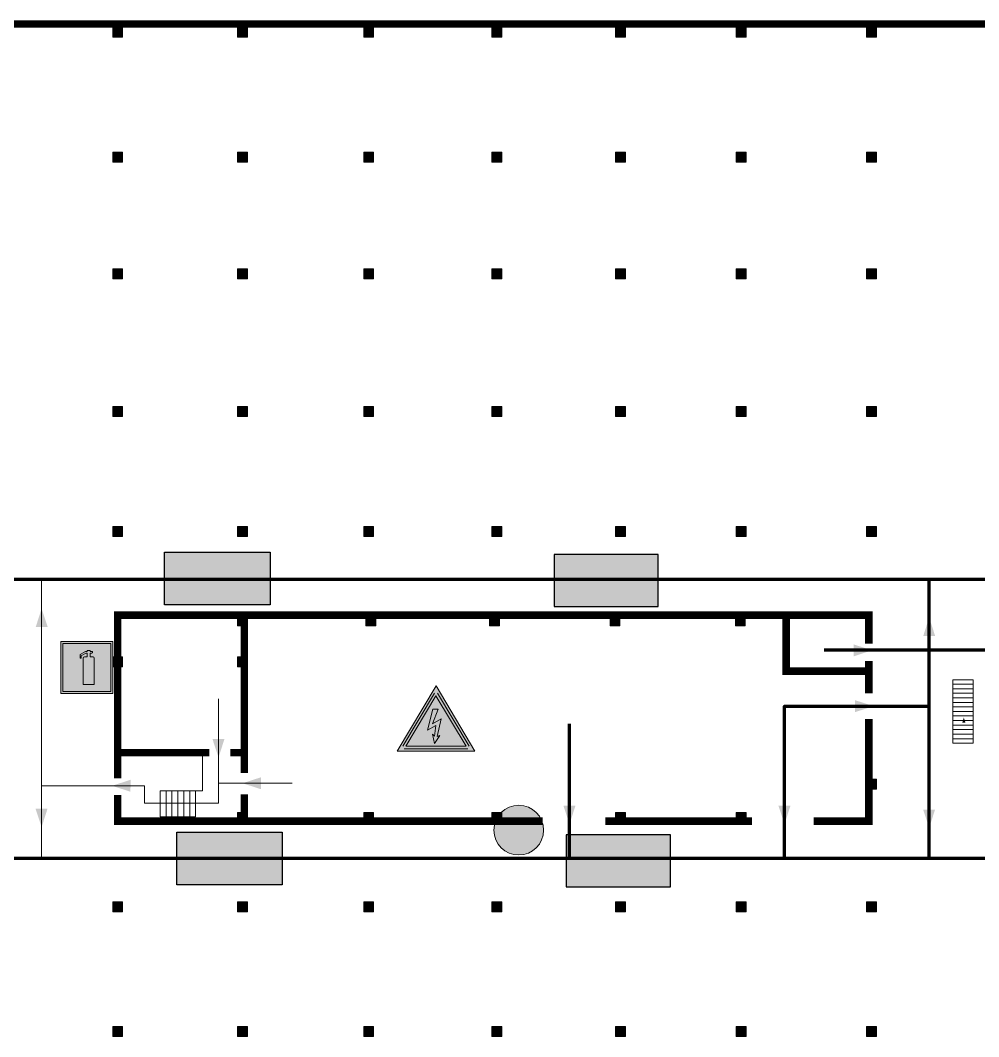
# Model space of a CAD drawing. Header units: millimetres. Extents: x 13810 to 67229, y 12374 to 21950.
# Drawn here: x 26885.2 to 27003, y 14726.6 to 14851.5 of the extents above; entities that cross this region are included whole.
import ezdxf

# ---------------------------------------------------------------- set-up
doc = ezdxf.new("R2010")
doc.units = ezdxf.units.MM
doc.layers.add('План_Штампы', color=7, linetype='Continuous')

# ---------------------------------------------------------------- blocks, each defined once
blk = doc.blocks.new('A$C32E8229D')
at = {"true_color": 0xffffff}
blk.add_hatch(color=7, dxfattribs=at).paths.add_polyline_path([(0, 0), (0, -8), (16, -8), (16, 0)])
h = blk.add_hatch(color=126)
h.paths.add_polyline_path([(0.2, -0.2), (15.8, -0.2), (15.8, -7.8), (0.2, -7.8)])
h.paths.add_polyline_path([(13.49, -2.05), (12.08, -2.05), (11.37, -2.63, 0.162397), (11.29, -2.84), (11.29, -3.63), (10.35, -3.63), (10.35, -4.05), (11.68, -4.05), (11.68, -3.48), (12.26, -4.28), (11.29, -5.1), (11.29, -6.78), (11.85, -6.78), (11.85, -5.44), (12.8, -4.64), (12.8, -5.94), (14.46, -5.94), (14.46, -5.39), (13.45, -5.39), (13.45, -3.97), (12.46, -2.59), (13.15, -2.59), (13.69, -3.34), (14.18, -3)], flags=16)
h.paths.add_polyline_path([(10.74, -1.82, 1), (11.8, -1.82, 1)], flags=16)
h.paths.add_polyline_path([(9.39, -3.59), (5.99, -3.59), (6.56, -3.03), (5.91, -3.03), (5.1, -3.83), (5.91, -4.64), (6.56, -4.64), (5.99, -4.09), (9.39, -4.09)], flags=16)
h.paths.add_polyline_path([(4.29, -1.08), (1.72, -1.08), (1.72, -6.6), (4.29, -6.6)], flags=16)
at = {"color": 126}
blk.add_lwpolyline([(16, -8), (0, -8), (0, 0), (16, 0)], close=True, dxfattribs=at)
blk = doc.blocks.new('A$C7B8C2D5B')
at = {"lineweight": 0}
h = blk.add_hatch(color=5, dxfattribs=at)
h.dxf.hatch_style = 1
h.paths.add_polyline_path([(1.397, -3.024, 1), (-2.112, -3.024, 1)])
at = {"color": 5, "lineweight": 0}
blk.add_circle((-0.358, -3.024), 1.755, dxfattribs=at)
blk = doc.blocks.new('A$C3E6D3DDE')
at = {"lineweight": 5}
h = blk.add_hatch(color=40, dxfattribs=at)
h.paths.add_polyline_path([(24.1, 1.45), (16.46, -11.35), (31.74, -11.35)])
h.paths.add_polyline_path([(24.09, -0.46), (30.03, -10.41), (18.14, -10.41)], flags=16)
h.paths.add_polyline_path([(24.54, -3.08), (23.41, -6.02), (25.13, -5.01), (24.33, -8.5), (24.82, -8.27), (23.79, -9.86), (23.4, -8.04), (23.8, -8.43), (24.04, -6.29), (22.39, -7.25), (23.44, -3.08)], flags=0)
h = blk.add_hatch(color=256, dxfattribs=at)
h.paths.add_polyline_path([(24.37, 0.03, 0.567511), (23.82, 0.03), (17.59, -10.4, 0.582454), (17.86, -10.88), (30.32, -10.88, 0.582149), (30.6, -10.4)])
h.paths.add_polyline_path([(24.09, -0.46), (18.14, -10.41), (30.03, -10.41)], flags=16)
h.paths.add_polyline_path([(24.54, -3.08), (23.41, -6.02), (25.13, -5.01), (24.33, -8.5), (24.82, -8.27), (23.79, -9.86), (23.4, -8.04), (23.8, -8.43), (24.04, -6.29), (22.39, -7.25), (23.44, -3.08)], flags=0)
h = blk.add_hatch(color=40, dxfattribs=at)
h.paths.add_polyline_path([(24.09, -0.46), (18.14, -10.41), (30.03, -10.41)])
h.paths.add_polyline_path([(24.82, -8.27), (23.79, -9.86), (23.4, -8.04), (23.8, -8.43), (24.04, -6.29), (22.39, -7.25), (23.44, -3.08), (24.54, -3.08), (23.41, -6.02), (25.13, -5.01), (24.33, -8.5)], flags=16)
at = {"color": 40, "lineweight": 5}
for p, q in [((16.46, -11.35), (24.1, 1.45)), ((24.1, 1.45), (31.74, -11.35))]:
    blk.add_line(p, q, dxfattribs=at)
at = {"lineweight": 5}
for p, q in [((17.59, -10.4), (23.82, 0.03)), ((24.37, 0.03), (30.6, -10.4)), ((18.14, -10.41), (24.09, -0.46)), ((24.09, -0.46), (30.03, -10.41)), ((23.44, -3.08), (22.39, -7.25)), ((23.41, -6.02), (24.54, -3.08)), ((24.54, -3.08), (23.44, -3.08)), ((25.13, -5.01), (23.41, -6.02)), ((24.33, -8.5), (25.13, -5.01)), ((22.39, -7.25), (24.04, -6.29)), ((24.04, -6.29), (23.8, -8.43)), ((23.8, -8.43), (23.4, -8.04)), ((23.4, -8.04), (23.79, -9.86)), ((23.79, -9.86), (24.82, -8.27)), ((24.82, -8.27), (24.33, -8.5)), ((17.86, -10.88), (30.32, -10.88)), ((18.14, -10.41), (30.03, -10.41))]:
    blk.add_line(p, q, dxfattribs=at)
at = {"color": 50, "lineweight": 5}
blk.add_line((31.74, -11.35), (16.46, -11.35), dxfattribs=at)
blk = doc.blocks.new('A$C3AD82952')
at = {"true_color": 0xf5f5ff}
h = blk.add_hatch(color=7, dxfattribs=at)
h.dxf.hatch_style = 1
h.paths.add_polyline_path([(8.21, 8.73, 0.414214), (7.89, 9.05), (7.22, 9.05), (7.22, 9.92), (7.59, 9.92, 1), (7.57, 10.36), (7.22, 10.36), (7.22, 10.6), (6.43, 10.6), (6.43, 10.36), (6.01, 10.36), (4.74, 9.59), (4.74, 8.69), (4.98, 8.73), (4.98, 9.26), (6.12, 9.91), (6.43, 9.91), (6.43, 9.05), (5.76, 9.05, 0.414214), (5.44, 8.73), (5.44, 2.2), (8.21, 2.2)], flags=0)
h.paths.add_polyline_path([(12.8, 12.8), (0, 12.8), (0, 0), (12.8, 0)])
h.paths.add_polyline_path([(0.51, 12.29), (12.29, 12.29), (12.29, 0.51), (0.51, 0.51)], flags=16)
h.paths.add_polyline_path([(4.74, 9.59), (6.01, 10.36), (6.43, 10.36), (6.43, 10.6), (7.22, 10.6), (7.22, 10.36), (7.59, 10.36, -0.94586), (7.59, 9.92), (7.22, 9.92), (7.22, 9.05), (7.89, 9.05, -0.414214), (8.21, 8.73), (8.21, 2.2), (5.44, 2.2), (5.44, 8.73, -0.414214), (5.76, 9.05), (6.43, 9.05), (6.43, 9.91), (6.12, 9.91), (4.98, 9.26), (4.98, 8.73), (4.74, 8.69)], flags=0)
h = blk.add_hatch(color=242)
h.dxf.hatch_style = 1
h.paths.add_polyline_path([(12.29, 12.29), (0.51, 12.29), (0.51, 0.51), (12.29, 0.51)])
h.paths.add_polyline_path([(4.74, 8.69), (4.74, 9.59), (6.01, 10.36), (6.43, 10.36), (6.43, 10.6), (7.22, 10.6), (7.22, 10.36), (7.59, 10.36, -0.94586), (7.59, 9.92), (7.22, 9.92), (7.22, 9.05), (7.89, 9.05, -0.414214), (8.21, 8.73), (8.21, 2.2), (5.44, 2.2), (5.44, 8.73, -0.414214), (5.76, 9.05), (6.43, 9.05), (6.43, 9.91), (6.12, 9.91), (4.98, 9.26), (4.98, 8.73)], flags=16)
h = blk.add_hatch(color=7, dxfattribs=at)
h.dxf.hatch_style = 1
h.paths.add_polyline_path([(8.21, 8.73, 0.414214), (7.89, 9.05), (7.22, 9.05), (7.22, 9.92), (7.59, 9.92, 1), (7.57, 10.36), (7.22, 10.36), (7.22, 10.6), (6.43, 10.6), (6.43, 10.36), (6.01, 10.36), (4.74, 9.59), (4.74, 8.69), (4.98, 8.73), (4.98, 9.26), (6.12, 9.91), (6.43, 9.91), (6.43, 9.05), (5.76, 9.05, 0.414214), (5.44, 8.73), (5.44, 2.2), (8.21, 2.2)])
at = {"color": 242, "lineweight": 5}
for p, q in [((0, 0), (0, 12.8)), ((0, 12.8), (12.8, 12.8)), ((12.8, 0), (12.8, 12.8)), ((6.01, 10.36), (4.74, 9.59)), ((6.01, 10.36), (6.43, 10.36)), ((7.22, 10.6), (6.43, 10.6)), ((6.43, 10.6), (6.43, 10.36)), ((7.22, 10.36), (7.22, 10.6)), ((7.59, 10.36), (7.22, 10.36)), ((4.74, 9.59), (4.74, 8.69)), ((4.74, 8.69), (4.98, 8.73)), ((4.98, 9.26), (6.12, 9.91)), ((4.98, 8.73), (4.98, 9.26)), ((5.44, 2.2), (5.44, 8.73)), ((5.76, 9.05), (6.43, 9.05)), ((6.12, 9.91), (6.43, 9.91)), ((6.43, 9.91), (6.43, 9.05)), ((7.22, 9.05), (7.22, 9.92)), ((7.59, 9.92), (7.22, 9.92)), ((7.89, 9.05), (7.22, 9.05)), ((8.21, 2.2), (8.21, 8.73)), ((0, 0), (12.8, 0)), ((5.44, 2.2), (8.21, 2.2))]:
    blk.add_line(p, q, dxfattribs=at)
blk.add_lwpolyline([(0.51, 12.29), (12.29, 12.29), (12.29, 0.51), (0.51, 0.51)], close=True, dxfattribs=at)
for centre, radius, start, end in [((7.58, 10.14), 0.223, 273.1875, 86.8125), ((5.76, 8.73), 0.32, 90, 180), ((7.89, 8.73), 0.32, 0, 90)]:
    blk.add_arc(centre, radius, start, end, dxfattribs=at)

msp = doc.modelspace()

# ---------------------------------------------------------------- hatches: boundary and pattern name
at = {"lineweight": 0}
h = msp.add_hatch(color=256, dxfattribs=at)
h.dxf.hatch_style = 1
h.paths.add_polyline_path([(26897.81, 14849.43), (26897.81, 14850.66), (26896.59, 14850.66), (26896.59, 14849.43)])
h = msp.add_hatch(color=256, dxfattribs=at)
h.dxf.hatch_style = 1
h.paths.add_polyline_path([(26913.15, 14849.43), (26913.15, 14850.66), (26911.93, 14850.66), (26911.93, 14849.43)])
h = msp.add_hatch(color=256, dxfattribs=at)
h.dxf.hatch_style = 1
h.paths.add_polyline_path([(26928.65, 14849.43), (26928.65, 14850.66), (26927.43, 14850.66), (26927.43, 14849.43)])
h = msp.add_hatch(color=256, dxfattribs=at)
h.dxf.hatch_style = 1
h.paths.add_polyline_path([(26944.42, 14849.43), (26944.42, 14850.66), (26943.2, 14850.66), (26943.2, 14849.43)])
h = msp.add_hatch(color=256, dxfattribs=at)
h.dxf.hatch_style = 1
h.paths.add_polyline_path([(26959.61, 14849.43), (26959.61, 14850.66), (26958.38, 14850.66), (26958.38, 14849.43)])
h = msp.add_hatch(color=256, dxfattribs=at)
h.dxf.hatch_style = 1
h.paths.add_polyline_path([(26974.43, 14849.43), (26974.43, 14850.66), (26973.21, 14850.66), (26973.21, 14849.43)])
h = msp.add_hatch(color=256, dxfattribs=at)
h.dxf.hatch_style = 1
h.paths.add_polyline_path([(26990.44, 14849.43), (26990.44, 14850.66), (26989.22, 14850.66), (26989.22, 14849.43)])
h = msp.add_hatch(color=256, dxfattribs=at)
h.dxf.hatch_style = 1
h.paths.add_polyline_path([(26897.81, 14834.1), (26897.81, 14835.33), (26896.59, 14835.33), (26896.59, 14834.1)])
h = msp.add_hatch(color=256, dxfattribs=at)
h.dxf.hatch_style = 1
h.paths.add_polyline_path([(26913.15, 14834.1), (26913.15, 14835.33), (26911.93, 14835.33), (26911.93, 14834.1)])
h = msp.add_hatch(color=256, dxfattribs=at)
h.dxf.hatch_style = 1
h.paths.add_polyline_path([(26928.65, 14834.1), (26928.65, 14835.33), (26927.43, 14835.33), (26927.43, 14834.1)])
h = msp.add_hatch(color=256, dxfattribs=at)
h.dxf.hatch_style = 1
h.paths.add_polyline_path([(26944.42, 14834.1), (26944.42, 14835.33), (26943.2, 14835.33), (26943.2, 14834.1)])
h = msp.add_hatch(color=256, dxfattribs=at)
h.dxf.hatch_style = 1
h.paths.add_polyline_path([(26959.61, 14834.1), (26959.61, 14835.33), (26958.38, 14835.33), (26958.38, 14834.1)])
h = msp.add_hatch(color=256, dxfattribs=at)
h.dxf.hatch_style = 1
h.paths.add_polyline_path([(26974.43, 14834.1), (26974.43, 14835.33), (26973.21, 14835.33), (26973.21, 14834.1)])
h = msp.add_hatch(color=256, dxfattribs=at)
h.dxf.hatch_style = 1
h.paths.add_polyline_path([(26990.44, 14834.1), (26990.44, 14835.33), (26989.22, 14835.33), (26989.22, 14834.1)])
h = msp.add_hatch(color=256, dxfattribs=at)
h.dxf.hatch_style = 1
h.paths.add_polyline_path([(26897.81, 14819.76), (26897.81, 14820.99), (26896.59, 14820.99), (26896.59, 14819.76)])
h = msp.add_hatch(color=256, dxfattribs=at)
h.dxf.hatch_style = 1
h.paths.add_polyline_path([(26913.15, 14819.76), (26913.15, 14820.99), (26911.93, 14820.99), (26911.93, 14819.76)])
h = msp.add_hatch(color=256, dxfattribs=at)
h.dxf.hatch_style = 1
h.paths.add_polyline_path([(26928.65, 14819.76), (26928.65, 14820.99), (26927.43, 14820.99), (26927.43, 14819.76)])
h = msp.add_hatch(color=256, dxfattribs=at)
h.dxf.hatch_style = 1
h.paths.add_polyline_path([(26944.42, 14819.76), (26944.42, 14820.99), (26943.2, 14820.99), (26943.2, 14819.76)])
h = msp.add_hatch(color=256, dxfattribs=at)
h.dxf.hatch_style = 1
h.paths.add_polyline_path([(26959.61, 14819.76), (26959.61, 14820.99), (26958.38, 14820.99), (26958.38, 14819.76)])
h = msp.add_hatch(color=256, dxfattribs=at)
h.dxf.hatch_style = 1
h.paths.add_polyline_path([(26974.43, 14819.76), (26974.43, 14820.99), (26973.21, 14820.99), (26973.21, 14819.76)])
h = msp.add_hatch(color=256, dxfattribs=at)
h.dxf.hatch_style = 1
h.paths.add_polyline_path([(26990.44, 14819.76), (26990.44, 14820.99), (26989.22, 14820.99), (26989.22, 14819.76)])
h = msp.add_hatch(color=256, dxfattribs=at)
h.dxf.hatch_style = 1
h.paths.add_polyline_path([(26897.81, 14802.81), (26897.81, 14804.05), (26896.59, 14804.05), (26896.59, 14802.81)])
h = msp.add_hatch(color=256, dxfattribs=at)
h.dxf.hatch_style = 1
h.paths.add_polyline_path([(26913.15, 14802.81), (26913.15, 14804.05), (26911.93, 14804.05), (26911.93, 14802.81)])
h = msp.add_hatch(color=256, dxfattribs=at)
h.dxf.hatch_style = 1
h.paths.add_polyline_path([(26928.65, 14802.81), (26928.65, 14804.05), (26927.43, 14804.05), (26927.43, 14802.81)])
h = msp.add_hatch(color=256, dxfattribs=at)
h.dxf.hatch_style = 1
h.paths.add_polyline_path([(26944.42, 14802.81), (26944.42, 14804.05), (26943.2, 14804.05), (26943.2, 14802.81)])
h = msp.add_hatch(color=256, dxfattribs=at)
h.dxf.hatch_style = 1
h.paths.add_polyline_path([(26959.61, 14802.81), (26959.61, 14804.05), (26958.38, 14804.05), (26958.38, 14802.81)])
h = msp.add_hatch(color=256, dxfattribs=at)
h.dxf.hatch_style = 1
h.paths.add_polyline_path([(26974.43, 14802.81), (26974.43, 14804.05), (26973.21, 14804.05), (26973.21, 14802.81)])
h = msp.add_hatch(color=256, dxfattribs=at)
h.dxf.hatch_style = 1
h.paths.add_polyline_path([(26990.44, 14802.81), (26990.44, 14804.05), (26989.22, 14804.05), (26989.22, 14802.81)])
h = msp.add_hatch(color=256, dxfattribs=at)
h.dxf.hatch_style = 1
h.paths.add_polyline_path([(26897.81, 14788.06), (26897.81, 14789.29), (26896.59, 14789.29), (26896.59, 14788.06)])
h = msp.add_hatch(color=256, dxfattribs=at)
h.dxf.hatch_style = 1
h.paths.add_polyline_path([(26913.15, 14788.06), (26913.15, 14789.29), (26911.93, 14789.29), (26911.93, 14788.06)])
h = msp.add_hatch(color=256, dxfattribs=at)
h.dxf.hatch_style = 1
h.paths.add_polyline_path([(26928.65, 14788.06), (26928.65, 14789.29), (26927.43, 14789.29), (26927.43, 14788.06)])
h = msp.add_hatch(color=256, dxfattribs=at)
h.dxf.hatch_style = 1
h.paths.add_polyline_path([(26944.42, 14788.06), (26944.42, 14789.29), (26943.2, 14789.29), (26943.2, 14788.06)])
h = msp.add_hatch(color=256, dxfattribs=at)
h.dxf.hatch_style = 1
h.paths.add_polyline_path([(26959.61, 14788.06), (26959.61, 14789.29), (26958.38, 14789.29), (26958.38, 14788.06)])
h = msp.add_hatch(color=256, dxfattribs=at)
h.dxf.hatch_style = 1
h.paths.add_polyline_path([(26974.43, 14788.06), (26974.43, 14789.29), (26973.21, 14789.29), (26973.21, 14788.06)])
h = msp.add_hatch(color=256, dxfattribs=at)
h.dxf.hatch_style = 1
h.paths.add_polyline_path([(26990.44, 14788.06), (26990.44, 14789.29), (26989.22, 14789.29), (26989.22, 14788.06)])
h = msp.add_hatch(color=256, dxfattribs=at)
h.dxf.hatch_style = 1
h.paths.add_polyline_path([(26913.15, 14777.11), (26913.15, 14778.34), (26911.93, 14778.34), (26911.93, 14777.11)])
h = msp.add_hatch(color=256, dxfattribs=at)
h.dxf.hatch_style = 1
h.paths.add_polyline_path([(26928.92, 14777.11), (26928.92, 14778.34), (26927.7, 14778.34), (26927.7, 14777.11)])
h = msp.add_hatch(color=256, dxfattribs=at)
h.dxf.hatch_style = 1
h.paths.add_polyline_path([(26944.11, 14777.11), (26944.11, 14778.34), (26942.89, 14778.34), (26942.89, 14777.11)])
h = msp.add_hatch(color=256, dxfattribs=at)
h.dxf.hatch_style = 1
h.paths.add_polyline_path([(26958.93, 14777.11), (26958.93, 14778.34), (26957.71, 14778.34), (26957.71, 14777.11)])
h = msp.add_hatch(color=256, dxfattribs=at)
h.dxf.hatch_style = 1
h.paths.add_polyline_path([(26974.33, 14777.11), (26974.33, 14778.34), (26973.11, 14778.34), (26973.11, 14777.11)])
h = msp.add_hatch(color=256, dxfattribs=at)
h.dxf.hatch_style = 1
h.paths.add_polyline_path([(26897.81, 14772.06), (26897.81, 14773.29), (26896.59, 14773.29), (26896.59, 14772.06)])
h = msp.add_hatch(color=256, dxfattribs=at)
h.dxf.hatch_style = 1
h.paths.add_polyline_path([(26913.15, 14772.06), (26913.15, 14773.29), (26911.93, 14773.29), (26911.93, 14772.06)])
h = msp.add_hatch(color=256, dxfattribs=at)
h.dxf.hatch_style = 1
h.paths.add_polyline_path([(26990.44, 14757.02), (26990.44, 14758.25), (26989.22, 14758.25), (26989.22, 14757.02)])
h = msp.add_hatch(color=256, dxfattribs=at)
h.dxf.hatch_style = 1
h.paths.add_polyline_path([(26913.15, 14752.92), (26913.15, 14754.15), (26911.93, 14754.15), (26911.93, 14752.92)])
h = msp.add_hatch(color=256, dxfattribs=at)
h.dxf.hatch_style = 1
h.paths.add_polyline_path([(26928.65, 14752.92), (26928.65, 14754.15), (26927.43, 14754.15), (26927.43, 14752.92)])
h = msp.add_hatch(color=256, dxfattribs=at)
h.dxf.hatch_style = 1
h.paths.add_polyline_path([(26944.42, 14752.92), (26944.42, 14754.15), (26943.2, 14754.15), (26943.2, 14752.92)])
h = msp.add_hatch(color=256, dxfattribs=at)
h.dxf.hatch_style = 1
h.paths.add_polyline_path([(26959.61, 14752.92), (26959.61, 14754.15), (26958.38, 14754.15), (26958.38, 14752.92)])
h = msp.add_hatch(color=256, dxfattribs=at)
h.dxf.hatch_style = 1
h.paths.add_polyline_path([(26974.43, 14752.92), (26974.43, 14754.15), (26973.21, 14754.15), (26973.21, 14752.92)])
h = msp.add_hatch(color=256, dxfattribs=at)
h.dxf.hatch_style = 1
h.paths.add_polyline_path([(26897.81, 14741.93), (26897.81, 14743.16), (26896.59, 14743.16), (26896.59, 14741.93)])
h = msp.add_hatch(color=256, dxfattribs=at)
h.dxf.hatch_style = 1
h.paths.add_polyline_path([(26913.15, 14741.93), (26913.15, 14743.16), (26911.93, 14743.16), (26911.93, 14741.93)])
h = msp.add_hatch(color=256, dxfattribs=at)
h.dxf.hatch_style = 1
h.paths.add_polyline_path([(26928.65, 14741.93), (26928.65, 14743.16), (26927.43, 14743.16), (26927.43, 14741.93)])
h = msp.add_hatch(color=256, dxfattribs=at)
h.dxf.hatch_style = 1
h.paths.add_polyline_path([(26944.42, 14741.93), (26944.42, 14743.16), (26943.2, 14743.16), (26943.2, 14741.93)])
h = msp.add_hatch(color=256, dxfattribs=at)
h.dxf.hatch_style = 1
h.paths.add_polyline_path([(26959.61, 14741.93), (26959.61, 14743.16), (26958.38, 14743.16), (26958.38, 14741.93)])
h = msp.add_hatch(color=256, dxfattribs=at)
h.dxf.hatch_style = 1
h.paths.add_polyline_path([(26974.43, 14741.93), (26974.43, 14743.16), (26973.21, 14743.16), (26973.21, 14741.93)])
h = msp.add_hatch(color=256, dxfattribs=at)
h.dxf.hatch_style = 1
h.paths.add_polyline_path([(26990.44, 14741.93), (26990.44, 14743.16), (26989.22, 14743.16), (26989.22, 14741.93)])
h = msp.add_hatch(color=256, dxfattribs=at)
h.dxf.hatch_style = 1
h.paths.add_polyline_path([(26897.81, 14726.61), (26897.81, 14727.84), (26896.59, 14727.84), (26896.59, 14726.61)])
h = msp.add_hatch(color=256, dxfattribs=at)
h.dxf.hatch_style = 1
h.paths.add_polyline_path([(26913.15, 14726.61), (26913.15, 14727.84), (26911.93, 14727.84), (26911.93, 14726.61)])
h = msp.add_hatch(color=256, dxfattribs=at)
h.dxf.hatch_style = 1
h.paths.add_polyline_path([(26928.65, 14726.61), (26928.65, 14727.84), (26927.43, 14727.84), (26927.43, 14726.61)])
h = msp.add_hatch(color=256, dxfattribs=at)
h.dxf.hatch_style = 1
h.paths.add_polyline_path([(26944.42, 14726.61), (26944.42, 14727.84), (26943.2, 14727.84), (26943.2, 14726.61)])
h = msp.add_hatch(color=256, dxfattribs=at)
h.dxf.hatch_style = 1
h.paths.add_polyline_path([(26959.61, 14726.61), (26959.61, 14727.84), (26958.38, 14727.84), (26958.38, 14726.61)])
h = msp.add_hatch(color=256, dxfattribs=at)
h.dxf.hatch_style = 1
h.paths.add_polyline_path([(26974.43, 14726.61), (26974.43, 14727.84), (26973.21, 14727.84), (26973.21, 14726.61)])
h = msp.add_hatch(color=256, dxfattribs=at)
h.dxf.hatch_style = 1
h.paths.add_polyline_path([(26990.44, 14726.61), (26990.44, 14727.84), (26989.22, 14727.84), (26989.22, 14726.61)])

# ---------------------------------------------------------------- linework, layer by layer
at = {"lineweight": 0, "const_width": 0.924}
for points in [[(26878.26, 14851.06), (27160.05, 14851.06)], [(26897.19, 14758.37), (26897.19, 14778.41), (26989.52, 14778.41), (26989.52, 14774.92)], [(26912.77, 14761.52), (26912.77, 14778.38)], [(26989.52, 14771.53), (26979.36, 14771.53), (26979.36, 14778.41)], [(26989.52, 14772.78), (26989.52, 14768.81)], [(26989.52, 14765.66), (26989.52, 14753.1), (26982.72, 14753.1)], [(26897.19, 14761.52), (26908.45, 14761.52)], [(26911.06, 14761.52), (26912.77, 14761.52), (26912.77, 14759.02)], [(26949.44, 14753.1), (26897.19, 14753.1), (26897.19, 14756.3)], [(26912.77, 14756.39), (26912.77, 14753.1)], [(26975.15, 14753.1), (26957.12, 14753.1)]]:
    msp.add_lwpolyline(points, dxfattribs=at)
at = {"lineweight": 0}
for points in [[(26896.59, 14850.66), (26897.81, 14850.66), (26897.81, 14849.43), (26896.59, 14849.43)], [(26911.93, 14850.66), (26913.15, 14850.66), (26913.15, 14849.43), (26911.93, 14849.43)], [(26927.43, 14850.66), (26928.65, 14850.66), (26928.65, 14849.43), (26927.43, 14849.43)], [(26943.2, 14850.66), (26944.42, 14850.66), (26944.42, 14849.43), (26943.2, 14849.43)], [(26958.38, 14850.66), (26959.61, 14850.66), (26959.61, 14849.43), (26958.38, 14849.43)], [(26973.21, 14850.66), (26974.43, 14850.66), (26974.43, 14849.43), (26973.21, 14849.43)], [(26989.22, 14850.66), (26990.44, 14850.66), (26990.44, 14849.43), (26989.22, 14849.43)], [(26896.59, 14835.33), (26897.81, 14835.33), (26897.81, 14834.1), (26896.59, 14834.1)], [(26911.93, 14835.33), (26913.15, 14835.33), (26913.15, 14834.1), (26911.93, 14834.1)], [(26927.43, 14835.33), (26928.65, 14835.33), (26928.65, 14834.1), (26927.43, 14834.1)], [(26943.2, 14835.33), (26944.42, 14835.33), (26944.42, 14834.1), (26943.2, 14834.1)], [(26958.38, 14835.33), (26959.61, 14835.33), (26959.61, 14834.1), (26958.38, 14834.1)], [(26973.21, 14835.33), (26974.43, 14835.33), (26974.43, 14834.1), (26973.21, 14834.1)], [(26989.22, 14835.33), (26990.44, 14835.33), (26990.44, 14834.1), (26989.22, 14834.1)], [(26896.59, 14820.99), (26897.81, 14820.99), (26897.81, 14819.76), (26896.59, 14819.76)], [(26911.93, 14820.99), (26913.15, 14820.99), (26913.15, 14819.76), (26911.93, 14819.76)], [(26927.43, 14820.99), (26928.65, 14820.99), (26928.65, 14819.76), (26927.43, 14819.76)], [(26943.2, 14820.99), (26944.42, 14820.99), (26944.42, 14819.76), (26943.2, 14819.76)], [(26958.38, 14820.99), (26959.61, 14820.99), (26959.61, 14819.76), (26958.38, 14819.76)], [(26973.21, 14820.99), (26974.43, 14820.99), (26974.43, 14819.76), (26973.21, 14819.76)], [(26989.22, 14820.99), (26990.44, 14820.99), (26990.44, 14819.76), (26989.22, 14819.76)], [(26896.59, 14804.05), (26897.81, 14804.05), (26897.81, 14802.81), (26896.59, 14802.81)], [(26911.93, 14804.05), (26913.15, 14804.05), (26913.15, 14802.81), (26911.93, 14802.81)], [(26927.43, 14804.05), (26928.65, 14804.05), (26928.65, 14802.81), (26927.43, 14802.81)], [(26943.2, 14804.05), (26944.42, 14804.05), (26944.42, 14802.81), (26943.2, 14802.81)], [(26958.38, 14804.05), (26959.61, 14804.05), (26959.61, 14802.81), (26958.38, 14802.81)], [(26973.21, 14804.05), (26974.43, 14804.05), (26974.43, 14802.81), (26973.21, 14802.81)], [(26989.22, 14804.05), (26990.44, 14804.05), (26990.44, 14802.81), (26989.22, 14802.81)], [(26896.59, 14789.29), (26897.81, 14789.29), (26897.81, 14788.06), (26896.59, 14788.06)], [(26911.93, 14789.29), (26913.15, 14789.29), (26913.15, 14788.06), (26911.93, 14788.06)], [(26927.43, 14789.29), (26928.65, 14789.29), (26928.65, 14788.06), (26927.43, 14788.06)], [(26943.2, 14789.29), (26944.42, 14789.29), (26944.42, 14788.06), (26943.2, 14788.06)], [(26958.38, 14789.29), (26959.61, 14789.29), (26959.61, 14788.06), (26958.38, 14788.06)], [(26973.21, 14789.29), (26974.43, 14789.29), (26974.43, 14788.06), (26973.21, 14788.06)], [(26989.22, 14789.29), (26990.44, 14789.29), (26990.44, 14788.06), (26989.22, 14788.06)], [(26911.93, 14778.34), (26913.15, 14778.34), (26913.15, 14777.11), (26911.93, 14777.11)], [(26927.7, 14778.34), (26928.92, 14778.34), (26928.92, 14777.11), (26927.7, 14777.11)], [(26942.89, 14778.34), (26944.11, 14778.34), (26944.11, 14777.11), (26942.89, 14777.11)], [(26957.71, 14778.34), (26958.93, 14778.34), (26958.93, 14777.11), (26957.71, 14777.11)], [(26973.11, 14778.34), (26974.33, 14778.34), (26974.33, 14777.11), (26973.11, 14777.11)], [(26896.59, 14773.29), (26897.81, 14773.29), (26897.81, 14772.06), (26896.59, 14772.06)], [(26911.93, 14773.29), (26913.15, 14773.29), (26913.15, 14772.06), (26911.93, 14772.06)], [(26999.83, 14769.92), (27002.33, 14769.92), (27002.33, 14770.48), (26999.83, 14770.48)], [(26999.83, 14769.36), (27002.33, 14769.36), (27002.33, 14769.92), (26999.83, 14769.92)], [(26999.83, 14768.81), (27002.33, 14768.81), (27002.33, 14769.36), (26999.83, 14769.36)], [(26999.83, 14768.25), (27002.33, 14768.25), (27002.33, 14768.81), (26999.83, 14768.81)], [(26999.83, 14767.69), (27002.33, 14767.69), (27002.33, 14768.25), (26999.83, 14768.25)], [(26999.83, 14767.13), (27002.33, 14767.13), (27002.33, 14767.69), (26999.83, 14767.69)], [(26999.83, 14766.58), (27002.33, 14766.58), (27002.33, 14767.13), (26999.83, 14767.13)], [(26999.83, 14766.02), (27002.33, 14766.02), (27002.33, 14766.58), (26999.83, 14766.58)], [(26999.83, 14765.46), (27002.33, 14765.46), (27002.33, 14766.02), (26999.83, 14766.02)], [(26999.83, 14764.9), (27002.33, 14764.9), (27002.33, 14765.46), (26999.83, 14765.46)], [(26999.83, 14764.35), (27002.33, 14764.35), (27002.33, 14764.9), (26999.83, 14764.9)], [(26999.83, 14763.79), (27002.33, 14763.79), (27002.33, 14764.35), (26999.83, 14764.35)], [(26999.83, 14763.23), (27002.33, 14763.23), (27002.33, 14763.79), (26999.83, 14763.79)], [(26999.83, 14762.68), (27002.33, 14762.68), (27002.33, 14763.23), (26999.83, 14763.23)], [(26989.22, 14758.25), (26990.44, 14758.25), (26990.44, 14757.02), (26989.22, 14757.02)], [(26902.42, 14756.83), (26903.14, 14756.83), (26903.14, 14753.64), (26902.42, 14753.64)], [(26903.14, 14756.83), (26903.87, 14756.83), (26903.87, 14753.64), (26903.14, 14753.64)], [(26903.87, 14756.83), (26904.6, 14756.83), (26904.6, 14753.64), (26903.87, 14753.64)], [(26904.6, 14756.83), (26905.33, 14756.83), (26905.33, 14753.64), (26904.6, 14753.64)], [(26905.33, 14756.83), (26906.05, 14756.83), (26906.05, 14753.64), (26905.33, 14753.64)], [(26906.05, 14756.83), (26906.78, 14756.83), (26906.78, 14753.64), (26906.05, 14753.64)], [(26911.93, 14754.15), (26913.15, 14754.15), (26913.15, 14752.92), (26911.93, 14752.92)], [(26927.43, 14754.15), (26928.65, 14754.15), (26928.65, 14752.92), (26927.43, 14752.92)], [(26943.2, 14754.15), (26944.42, 14754.15), (26944.42, 14752.92), (26943.2, 14752.92)], [(26958.38, 14754.15), (26959.61, 14754.15), (26959.61, 14752.92), (26958.38, 14752.92)], [(26973.21, 14754.15), (26974.43, 14754.15), (26974.43, 14752.92), (26973.21, 14752.92)], [(26896.59, 14743.16), (26897.81, 14743.16), (26897.81, 14741.93), (26896.59, 14741.93)], [(26911.93, 14743.16), (26913.15, 14743.16), (26913.15, 14741.93), (26911.93, 14741.93)], [(26927.43, 14743.16), (26928.65, 14743.16), (26928.65, 14741.93), (26927.43, 14741.93)], [(26943.2, 14743.16), (26944.42, 14743.16), (26944.42, 14741.93), (26943.2, 14741.93)], [(26958.38, 14743.16), (26959.61, 14743.16), (26959.61, 14741.93), (26958.38, 14741.93)], [(26973.21, 14743.16), (26974.43, 14743.16), (26974.43, 14741.93), (26973.21, 14741.93)], [(26989.22, 14743.16), (26990.44, 14743.16), (26990.44, 14741.93), (26989.22, 14741.93)], [(26896.59, 14727.84), (26897.81, 14727.84), (26897.81, 14726.61), (26896.59, 14726.61)], [(26911.93, 14727.84), (26913.15, 14727.84), (26913.15, 14726.61), (26911.93, 14726.61)], [(26927.43, 14727.84), (26928.65, 14727.84), (26928.65, 14726.61), (26927.43, 14726.61)], [(26943.2, 14727.84), (26944.42, 14727.84), (26944.42, 14726.61), (26943.2, 14726.61)], [(26958.38, 14727.84), (26959.61, 14727.84), (26959.61, 14726.61), (26958.38, 14726.61)], [(26973.21, 14727.84), (26974.43, 14727.84), (26974.43, 14726.61), (26973.21, 14726.61)], [(26989.22, 14727.84), (26990.44, 14727.84), (26990.44, 14726.61), (26989.22, 14726.61)]]:
    msp.add_lwpolyline(points, close=True, dxfattribs=at)
at = {"color": 126, "lineweight": 100, "true_color": 0x008754}
for points in [[(26706.65, 14782.82), (27167.01, 14782.82)], [(26979.16, 14765.06), (26979.16, 14767.23), (26996.92, 14767.23), (26996.92, 14782.82)], [(27010.37, 14774.1), (26998.21, 14774.1), (26984.03, 14774.1)], [(26996.92, 14748.54), (26996.92, 14768.01)], [(26952.74, 14748.54), (26952.74, 14765.06)], [(26979.16, 14748.54), (26979.16, 14765.06)], [(26706.65, 14748.54), (27167.01, 14748.54)]]:
    msp.add_lwpolyline(points, dxfattribs=at)
at = {"color": 126, "lineweight": 0, "true_color": 0x008754}
for points in [[(26887.82, 14748.54), (26887.82, 14782.82)], [(26918.66, 14757.76), (26909.58, 14757.76), (26909.58, 14768.12), (26909.58, 14755.32), (26900.51, 14755.32), (26900.51, 14757.43), (26887.82, 14757.43)]]:
    msp.add_lwpolyline(points, dxfattribs=at)
at = {"lineweight": 0}
msp.add_lwpolyline([(26902.42, 14756.83), (26907.63, 14756.83), (26907.63, 14761.3)], dxfattribs=at)
at = {"layer": 'План_Штампы', "color": 126, "true_color": 0x008754}
for points in [[(26888.6, 14776.94), (26887.12, 14776.94), (26887.85, 14779.21)], [(26997.67, 14775.85), (26996.2, 14775.85), (26996.92, 14778.11)], [(26987.64, 14773.34), (26987.64, 14774.82), (26989.91, 14774.09)], [(26987.82, 14766.49), (26987.83, 14767.96), (26990.09, 14767.23)], [(26908.85, 14763.18), (26910.32, 14763.18), (26909.59, 14760.92)], [(26914.81, 14758.49), (26914.81, 14757.02), (26912.55, 14757.75)], [(26898.78, 14758.18), (26898.77, 14756.71), (26896.51, 14757.44)], [(26951.98, 14755), (26953.46, 14755), (26952.73, 14752.74)], [(26978.4, 14755), (26979.88, 14755), (26979.15, 14752.74)], [(26887.1, 14754.64), (26888.58, 14754.64), (26887.85, 14752.37)], [(26996.18, 14754.52), (26997.65, 14754.52), (26996.93, 14752.26)]]:
    msp.add_solid(points, dxfattribs=at)
at = {"layer": 'План_Штампы'}
msp.add_solid([(27001.39, 14765.2), (27000.99, 14765.2), (27001.19, 14765.81)], dxfattribs=at)

# ---------------------------------------------------------------- block references
for name, p, xscale, yscale, zscale in [('A$C3AD82952', (26890.22, 14768.78), 0.5, 0.5, 0.5), ('A$C3E6D3DDE', (26921.26, 14768.8), 0.625, 0.625, 0.625), ('A$C7B8C2D5B', (26947.11, 14757.26), 1.741935482621193, 1.741935482621193, 1.741935482621193)]:
    msp.add_blockref(name, p, dxfattribs=dict(xscale=xscale, yscale=yscale, zscale=zscale))
at = {"layer": 'План_Штампы', "color": 126, "true_color": 0x008754, "xscale": 0.8100087101568005, "yscale": 0.8100087101568005, "zscale": 0.8100087101568005, "rotation": 359.9978653237144}
for p in [(26902.97, 14786.17), (26904.46, 14751.74)]:
    msp.add_blockref('A$C32E8229D', p, dxfattribs=at)
at = {"layer": 'План_Штампы', "color": 126, "true_color": 0x008754, "xscale": -0.8, "yscale": 0.8, "zscale": 0.8}
for p in [(26963.63, 14785.86), (26965.12, 14751.43)]:
    msp.add_blockref('A$C32E8229D', p, dxfattribs=at)

doc.saveas('drawing.dxf')
